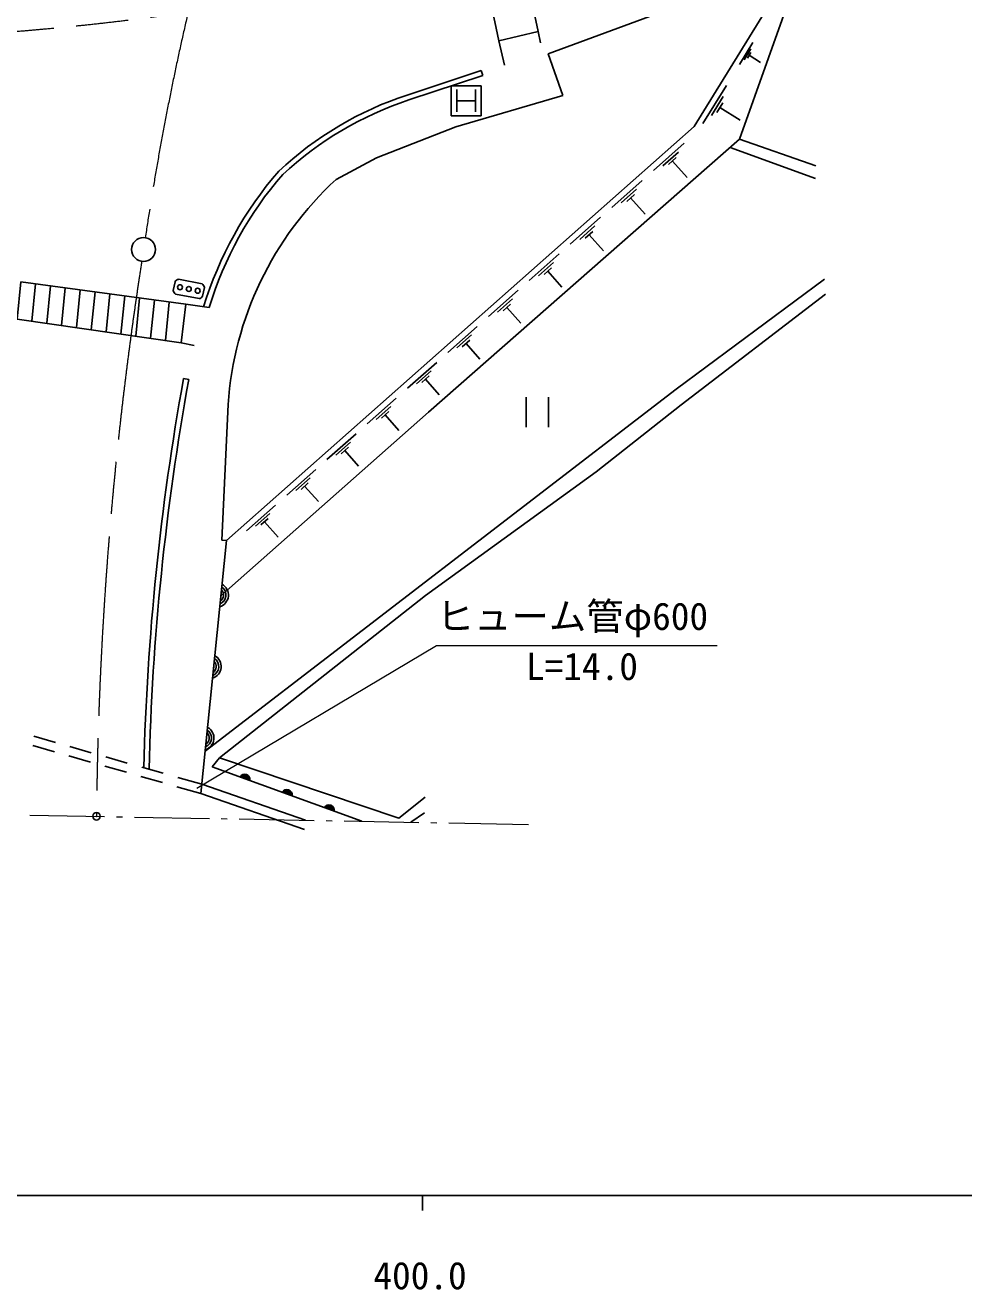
# Model space of a CAD drawing. Units: millimetres, scale not verified. Extents: x 40000 to 680000, y 20000 to 380000.
# Drawn here: x 441470 to 504166, y 198715 to 283172 of the extents above; entities that cross this region are included whole.
import ezdxf
from ezdxf.enums import TextEntityAlignment as Align

# ---------------------------------------------------------------- set-up
doc = ezdxf.new("R2010")
doc.units = ezdxf.units.MM
doc.header["$LTSCALE"] = 1000
doc.header["$PDMODE"] = 32
doc.header["$PDSIZE"] = 500
doc.linetypes.add('CHAIN', pattern=[18.5, 12, -1.5, 3.5, -1.5])
for name, color, linetype, lineweight in [('M-BGD', 7, 'Continuous', 25), ('M-BMK', 2, 'CHAIN', 13), ('M-BMK-HTXT', 7, 'Continuous', 13), ('M-BMK-SRVR', 3, 'Continuous', 25), ('M-STR-HTXT', 7, 'Continuous', 13), ('M-STR-STRC', 7, 'Continuous', 25), ('M-TTL-BAND', 7, 'Continuous', 25)]:
    doc.layers.add(name, color=color, linetype=linetype, lineweight=lineweight)
doc.layers.add('M-OTRS', color=6, linetype='Continuous')
doc.styles.add('ＭＳ ゴシック', font='')
doc.styles.get('ＭＳ ゴシック').set_extended_font_data('MS Gothic')

msp = doc.modelspace()

# ---------------------------------------------------------------- linework, layer by layer
at = {"layer": 'M-BGD'}
for p, q in [((489181, 280559), (490077, 282013)), ((489502, 280863), (489950, 281589)), ((489711, 280985), (489935, 281348)), ((489823, 281166), (490598, 280689)), ((466979, 278515), (471929, 280142)), ((467089, 278183), (472038, 279810)), ((471929, 280142), (472038, 279810)), ((486746, 276607), (488318, 279159)), ((487309, 277140), (488095, 278416)), ((487676, 277354), (488069, 277992)), ((487872, 277673), (489233, 276834)), ((489196, 275557), (494289, 273775)), ((483432, 273468), (485495, 275294)), ((484069, 273787), (485101, 274700)), ((488569, 275008), (494258, 272948)), ((484449, 273878), (484965, 274334)), ((484707, 274106), (485680, 273006)), ((480648, 271005), (482692, 272814)), ((481280, 271321), (482302, 272225)), ((481656, 271411), (482167, 271863)), ((481912, 271637), (482876, 270547)), ((477883, 268558), (479909, 270350)), ((478509, 268871), (479522, 269767)), ((478882, 268960), (479388, 269408)), ((479135, 269184), (480091, 268104)), ((475136, 266127), (477143, 267903)), ((475756, 266437), (476760, 267325)), ((476126, 266525), (476628, 266969)), ((476377, 266747), (477324, 265677)), ((472407, 263712), (474396, 265472)), ((473022, 264020), (474016, 264900)), ((473388, 264107), (473885, 264547)), ((473637, 264327), (474575, 263266)), ((469697, 261313), (471668, 263057)), ((470306, 261618), (471291, 262490)), ((470668, 261704), (471161, 262141)), ((470915, 261923), (471845, 260871)), ((467004, 258930), (468957, 260658)), ((452040, 259570), (452388, 259508)), ((467607, 259232), (468584, 260096)), ((467967, 259318), (468455, 259750)), ((468211, 259534), (469132, 258492)), ((464314, 256550), (466259, 258271)), ((464915, 256851), (465887, 257711)), ((474925, 258324), (474925, 256324)), ((476425, 258324), (476425, 256324)), ((465273, 256936), (465759, 257366)), ((465516, 257151), (466434, 256114)), ((461623, 254169), (463566, 255888)), ((462224, 254469), (463195, 255329)), ((462581, 254555), (463067, 254984)), ((462824, 254770), (463741, 253733)), ((458935, 251790), (460876, 253507)), ((459535, 252090), (460505, 252949)), ((459892, 252175), (460377, 252605)), ((460134, 252390), (461050, 251355)), ((456249, 249413), (458187, 251128)), ((456848, 249713), (457817, 250570)), ((457205, 249798), (457689, 250227)), ((457447, 250012), (458362, 248978)), ((453202, 231854), (454911, 248763)), ((442036, 235680), (443478, 235268)), ((441973, 235061), (443415, 234650)), ((444439, 234993), (445882, 234581)), ((444377, 234375), (445819, 233963)), ((446843, 234307), (448286, 233895)), ((446781, 233688), (448223, 233276)), ((449247, 233620), (450690, 233208)), ((463960, 230002), (453965, 233636)), ((449185, 233002), (450627, 232590)), ((451589, 232315), (453202, 231854)), ((451651, 232934), (453265, 232473)), ((453265, 232473), (460193, 230073)), ((453202, 231854), (460130, 229455)), ((468133, 230576), (467229, 229941))]:
    msp.add_line(p, q, dxfattribs=at)
for points in [[(454911, 248763), (486157, 276414), (492906, 287366)], [(492906, 287366), (476407, 281256), (477390, 278472)], [(493056, 286460), (489196, 275557), (468405, 257322), (454537, 245064)], [(477390, 278472), (470231, 276387), (464931, 274316), (462229, 272877)], [(453489, 234692), (484966, 258870), (494863, 266216)], [(494933, 265210), (485282, 257821), (479620, 253344), (468217, 245079), (454448, 234244), (453965, 233636)], [(455017, 257842), (454608, 248784), (454911, 248763)], [(454448, 234244), (466418, 230218), (468180, 231606)]]:
    msp.add_lwpolyline(points, dxfattribs=at)
for centre, radius, start, end in [((474268, 256456), 23232, 108.28597, 133.06843), ((474302, 256382), 22963, 108.30744, 132.91533), ((477279, 257054), 24988, 139.06044, 162.97704), ((476787, 257399), 24042, 138.91409, 163.27395), ((477564, 256274), 22601, 132.72603, 176.0224), ((618908, 229419), 169570, 169.75763, 178.59388), ((618908, 229419), 169216, 169.75763, 178.62496), ((454228, 245116), 812, 286.85051, 61.61078), ((454228, 245116), 650, 292.9663, 55.495), ((454228, 245116), 488, 304.09899, 44.36231), ((454228, 245116), 325, 338.28828, 10.17302), ((453746, 240340), 812, 286.85051, 61.61078), ((453746, 240340), 650, 292.9663, 55.495), ((453746, 240340), 488, 304.09899, 44.36231), ((453746, 240340), 325, 338.28828, 10.17302), ((453263, 235564), 812, 286.85051, 61.61078), ((453263, 235564), 650, 292.9663, 55.495), ((453263, 235564), 488, 304.09899, 44.36231), ((453263, 235564), 325, 338.28828, 10.17302), ((456125, 232793), 354, 348.82198, 151.22716), ((456125, 232793), 283, 351.04602, 149.00312), ((456125, 232793), 212, 354.79234, 145.25679), ((456125, 232793), 142, 2.50407, 137.54506), ((456125, 232793), 100, 12.82174, 127.2274), ((458944, 231768), 354, 348.82198, 151.22716), ((458944, 231768), 283, 351.04602, 149.00312), ((458944, 231768), 212, 354.79234, 145.25679), ((458944, 231768), 142, 2.50407, 137.54506), ((458944, 231768), 100, 12.82174, 127.2274), ((461764, 230743), 354, 348.82198, 151.22716), ((461764, 230743), 283, 351.04602, 149.00312), ((461764, 230743), 212, 354.79234, 145.25679), ((461764, 230743), 142, 2.50407, 137.54506), ((461764, 230743), 100, 12.82174, 127.2274)]:
    msp.add_arc(centre, radius, start, end, dxfattribs=at)
at = {"layer": 'M-BMK'}
for centre, radius, start, end in [((426000, 467072), 184904, 271.67375, 278.19341), ((635946, 241365), 188493, 166.88322, 171.574), ((703089, 228050), 256873, 171.18747, 179.49)]:
    msp.add_arc(centre, radius, start, end, dxfattribs=at)
at = {"layer": 'M-BMK-HTXT'}
for p, q in [((441769, 230420), (446769, 230326)), ((447568, 230311), (447968, 230304)), ((448768, 230289), (453767, 230194)), ((454567, 230179), (454967, 230172)), ((455767, 230157), (460766, 230063)), ((461566, 230047), (461966, 230040)), ((462766, 230025), (467765, 229931)), ((468565, 229916), (468965, 229908)), ((469764, 229893), (475092, 229793))]:
    msp.add_line(p, q, dxfattribs=at)
at = {"layer": 'M-BMK-SRVR'}
msp.add_circle((449372, 268194), 800, dxfattribs=at)
at = {"layer": 'M-OTRS'}
msp.add_point((446226, 230336), dxfattribs=at)
at = {"layer": 'M-STR-HTXT'}
for p, q in [((452930, 232208), (468953, 241734)), ((468953, 241734), (487703, 241734))]:
    msp.add_line(p, q, dxfattribs=at)
at = {"layer": 'M-STR-STRC'}
for p, q in [((473108, 282125), (473479, 280498)), ((475728, 282757), (475894, 281999)), ((469928, 277131), (469928, 279131)), ((469928, 279131), (471928, 279131)), ((470303, 278881), (470303, 277381)), ((471553, 278881), (471553, 277381)), ((471928, 279131), (471928, 277131)), ((470303, 278131), (471553, 278131)), ((471928, 277131), (469928, 277131)), ((451473, 266045), (451357, 265456)), ((451707, 266203), (453277, 265894)), ((442162, 265906), (441916, 263407)), ((443154, 265770), (442907, 263264)), ((444145, 265634), (443897, 263121)), ((445137, 265499), (444888, 262978)), ((446128, 265363), (445879, 262835)), ((447120, 265227), (446870, 262692)), ((453084, 264913), (451515, 265221)), ((453319, 265070), (453435, 265659)), ((448111, 265091), (447861, 262550)), ((449103, 264955), (448851, 262407)), ((450094, 264820), (449842, 262264)), ((451085, 264684), (450833, 262121)), ((452191, 264533), (453762, 264318)), ((451875, 261971), (452743, 261792))]:
    msp.add_line(p, q, dxfattribs=at)
for points in [[(470819, 293020), (473423, 293613), (475728, 282757), (473108, 282125)], [(441171, 266042), (440925, 263550), (451875, 261971), (452191, 264533)]]:
    msp.add_lwpolyline(points, close=True, dxfattribs=at)
for centre in [(451807, 265673), (452396, 265558), (452985, 265442)]:
    msp.add_circle(centre, 167, dxfattribs=at)
for centre, radius, start, end in [((451739, 265902), 302, 96.0015, 151.75029), ((451664, 265492), 310, 186.69533, 241.05646), ((453118, 265616), 320, 7.67247, 60.07931), ((453043, 265228), 318, 277.44612, 330.30566)]:
    msp.add_arc(centre, radius, start, end, dxfattribs=at)
at = {"layer": 'M-TTL-BAND'}
for p, q in [((40000, 205000), (579000, 205000)), ((468000, 205000), (468000, 204000))]:
    msp.add_line(p, q, dxfattribs=at)

# ---------------------------------------------------------------- texts
at = {"layer": 'M-STR-HTXT', "style": 'ＭＳ ゴシック'}
msp.add_text('ヒューム管φ600', height=1833, dxfattribs=at).set_placement((468953, 242234), align=Align.BOTTOM_LEFT)
msp.add_text('L=14.0', height=1833, dxfattribs=at).set_placement((478661, 238888), align=Align.BOTTOM_CENTER)
at = {"layer": 'M-TTL-BAND', "style": 'ＭＳ ゴシック'}
msp.add_text('400.0', height=1833, dxfattribs=at).set_placement((467844, 198195), align=Align.BOTTOM_CENTER)

doc.saveas('drawing.dxf')
